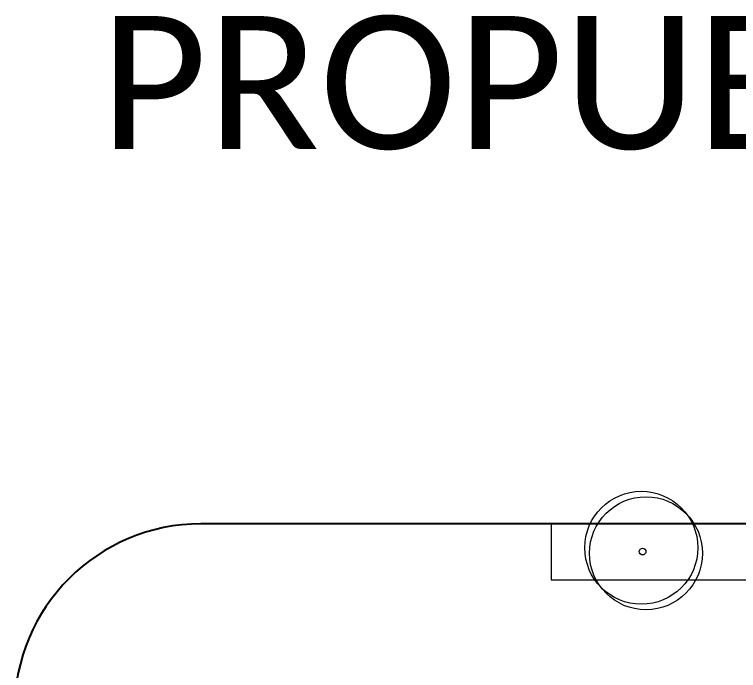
# Model space of a CAD drawing. Header units: metres. Extents: x 0 to 570, y -16 to 122.
# Drawn here: x 310.32 to 329.74, y 103.97 to 121.55 of the extents above; entities that cross this region are included whole.
import ezdxf

# ---------------------------------------------------------------- set-up
doc = ezdxf.new("R2010")
doc.units = ezdxf.units.M
doc.layers.add('ARQ- ARBOLES', color=85, linetype='Continuous', lineweight=13)
doc.layers.add('ARQ-ZONAS VERDES', color=82, linetype='Continuous', lineweight=13)
doc.layers.add('ARQ-SUELO', color=252, linetype='Continuous')
doc.layers.add('ARQ-TEXTO', color=7, linetype='Continuous')
doc.styles.get("Standard").update_dxf_attribs({"font": 'arial.ttf'})

# ---------------------------------------------------------------- blocks, each defined once
blk = doc.blocks.new('ARBOL')
at = {"layer": 'ARQ- ARBOLES'}
for centre, radius in [((128.732, 225.111), 1.515), ((128.856, 224.963), 1.515), ((128.821, 225.067), 0.0892)]:
    blk.add_circle(centre, radius, dxfattribs=at)

msp = doc.modelspace()

# ---------------------------------------------------------------- linework, layer by layer
at = {"layer": 'ARQ-SUELO'}
msp.add_lwpolyline([(415.111, 101.15), (415.111, 102.9, 0.414213), (410.111, 107.9), (315.321, 107.9, 0.414213), (310.321, 102.9), (310.321, 101.15)], format="xyb", dxfattribs=at)
at = {"layer": 'ARQ-ZONAS VERDES'}
msp.add_lwpolyline([(324.716, 107.9), (324.716, 106.4), (341.266, 106.4), (341.266, 107.9), (329.866, 107.9)], dxfattribs=at)

# ---------------------------------------------------------------- block references
at = {"layer": 'ARQ-ZONAS VERDES', "rotation": 180}
msp.add_blockref('ARBOL', (455.986, 332.222), dxfattribs=at)

# ---------------------------------------------------------------- texts
at = {"layer": 'ARQ-TEXTO', "insert": (312.62, 121.512), "char_height": 3.56203, "attachment_point": 1}
msp.add_mtext_dynamic_manual_height_columns('{\\fCalibri Light|b0|i0|c0|p34;PROPUESTA URBANA VIVIENDA ESTRATO 1 o 2 }', width=141.12677, gutter_width=8.905, heights=[0], dxfattribs=at)

doc.saveas('drawing.dxf')
